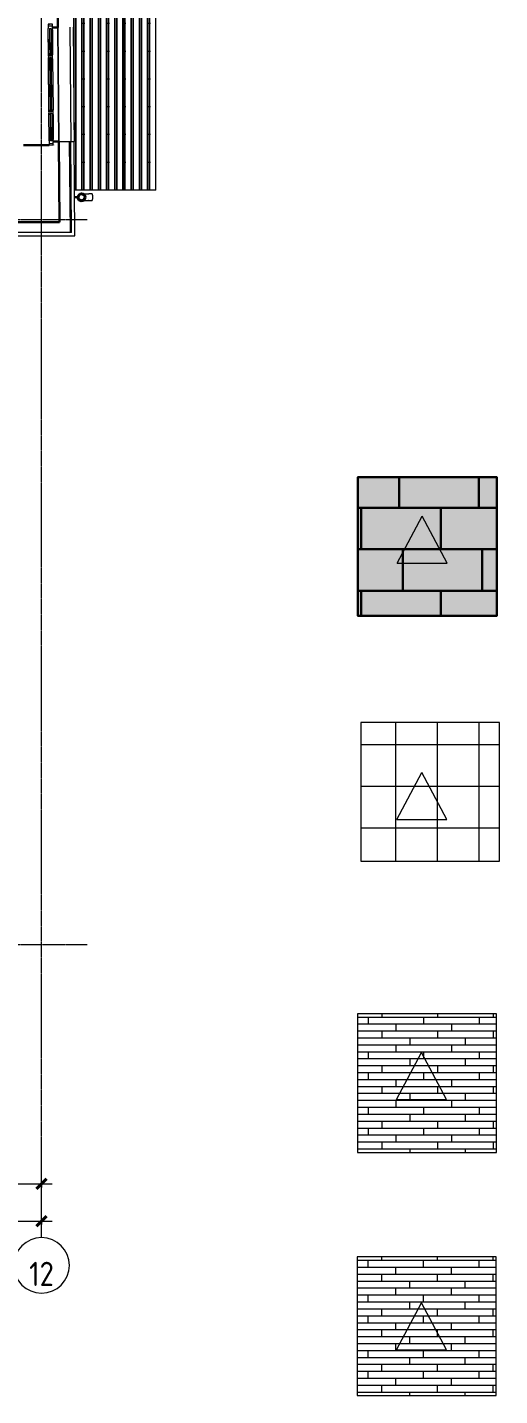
# Model space of a CAD drawing. Header units: millimetres. Extents: x -12447 to 83753, y -46415 to 46712.
# Drawn here: x 55146 to 61945, y -8658 to 11067 of the extents above; entities that cross this region are included whole.
import ezdxf
from ezdxf.xclip import XClip

# ---------------------------------------------------------------- set-up
doc = ezdxf.new("R2010")
doc.units = ezdxf.units.MM
doc.header["$XCLIPFRAME"] = 2
doc.linetypes.add('ADSK_Линия сетки', pattern=[25, 20, -2.5, 0, -2.5])
doc.layers.add('1_Сущ. кусты', color=7, linetype='Continuous')
for name, color, linetype, lineweight in [('_ Окна', 7, 'Continuous', 9), ('Крыша', 7, 'Continuous', 9), ('Крыша штриховка', 7, 'Continuous', 9), ('Обобщенные модели', 7, 'Continuous', 18), ('Окна', 7, 'Continuous', 9), ('Оси', 7, 'Continuous', 9), ('Размеры', 7, 'Continuous', 9), ('Размеры-100', 7, 'Continuous', 9), ('Стены внутренние', 7, 'Continuous', 18), ('Стены наружные', 7, 'Continuous', 18), ('Стены несущие', 7, 'Continuous', 30), ('Стены отделка', 7, 'Continuous', 30), ('Стены штриховка', 7, 'Continuous', 9), ('Узлы', 7, 'Continuous', 18)]:
    doc.layers.add(name, color=color, linetype=linetype, lineweight=lineweight)
doc.layers.add('Линии', color=7, linetype='Continuous', lineweight=9, true_color=0x00a600)
doc.styles.add('GOST Common', font='GOST_Common.ttf', dxfattribs={"width": 0.9, "height": 350})
doc.styles.add('GOST Common_2', font='GOST_Common.ttf', dxfattribs={"width": 0.9, "height": 250})
doc.dimstyles.new('ADSK_Основной_2_5_мм', dxfattribs={"dimscale": 304.8, "dimtxt": 251.428749, "dimasz": 0.463911, "dimexe": 0.492126, "dimexo": 0.492126, "dimgap": 0.098425, "dimtad": 1, "dimrnd": 0.01, "dimdsep": 46, "dimtxsty": 'GOST Common_2', "dimblk1": 'OBLIQUE', "dimblk2": 'OBLIQUE', "dimsah": 1, "dimcen": 0.09, "dimdle": 0.492126, "dimazin": 2, "dimtfac": 1, "dimtdec": 4, "dimtix": 1, "dimtmove": 0, "dimatfit": 3, "dimfxl": 1, "dimtvp": 1, "dimtolj": 1, "dimtzin": 0, "dimlwd": 20, "dimlwe": 20, "dimarcsym": 2})

# ---------------------------------------------------------------- blocks, each defined once
blk = doc.blocks.new('Водосток - Тип 1 _карниз больше 490мм_-5167118-План полов 1-го этажа')
at = {"layer": 'Обобщенные модели', "lineweight": 9}
h = blk.add_hatch(dxfattribs=at)
h.set_pattern_fill('FP_10', color=256, style=0, pattern_type=2)
h.set_pattern_definition([(134.537, (8289.9, -55833.66), (-106.91965, -105.20546), [])])
h.paths.add_polyline_path([(175, 160), (173, 173), (168, 185), (160, 195), (150, 203), (138, 208), (125, 210), (108, 207), (100, 203), (90, 195), (82, 185), (77, 173), (75, 159), (77, 147), (82, 135), (90, 125), (100, 117), (112, 112), (126, 110), (142, 113), (150, 117), (160, 125), (168, 135), (173, 147), (175, 158)])
at = {"layer": 'Обобщенные модели'}
for p, q in [((75, 306), (75, 264)), ((175, 264), (175, 306)), ((120, 109), (120, 60)), ((130, 60), (130, 109))]:
    blk.add_line(p, q, dxfattribs=at)
at = {"layer": 'Обобщенные модели', "flags": 128}
for points in [[(75, 173), (75, 174), (75, 177), (75, 180), (75, 183), (75, 186), (75, 190), (75, 193), (75, 197), (75, 201), (75, 205), (75, 210), (75, 214), (75, 219), (75, 224), (75, 229), (75, 234), (75, 239), (75, 245), (75, 250), (75, 256), (75, 261), (75, 264)], [(175, 264), (175, 258), (175, 252), (175, 247), (175, 242), (175, 236), (175, 231), (175, 226), (175, 221), (175, 216), (175, 212), (175, 207), (175, 203), (175, 199), (175, 195), (175, 191), (175, 188), (175, 184), (175, 181), (175, 178), (175, 175), (175, 173)]]:
    blk.add_lwpolyline(points, dxfattribs=at)
at = {"layer": 'Обобщенные модели'}
for radius, start, end in [(52, 90, 270), (50, 113.3059, 115.7143), (52, 270, 90), (50, 64.2857, 66.6941), (50, 167.1429, 168.9964), (50, 191.0036, 192.8571), (50, 139.417, 143.7992), (50, 216.2008, 220.583), (50, 244.2857, 246.6941), (50, 293.3059, 295.7143), (50, 36.4996, 40.583), (50, 319.417, 323.7992), (50, 11.0036, 12.8571), (50, 347.1429, 348.9964)]:
    blk.add_arc((125, 160), radius, start, end, dxfattribs=at)
at = {"layer": 'Обобщенные модели', "lineweight": 40}
for start, end in [(90, 270), (270, 90)]:
    blk.add_arc((125, 160), 50, start, end, dxfattribs=at)
at = {"layer": 'Обобщенные модели'}
for start_param, end_param in [(4.712389, 6.283185), (3.141593, 4.712389)]:
    blk.add_ellipse((125, 306), major_axis=(-50, 0), ratio=0.309017, start_param=start_param, end_param=end_param, dxfattribs=at)
blk = doc.blocks.new('окно трехпол с фрамугой - 1700-2320_h_ _нов_ ок4_-4264301-План полов 1-го этажа')
at = {"layer": '_ Окна', "lineweight": 18}
for p, q in [((-790, 175), (-870, 175)), ((-870, 175), (-870, 115)), ((-870, 115), (-810, 115)), ((-810, 135), (-810, 155)), ((-810, 155), (-790, 155)), ((-810, 135), (-790, 135)), ((-790, 115), (-810, 115)), ((-790, 155), (-790, 175)), ((-790, 135), (-790, 132)), ((-370, 175), (-430, 175)), ((-430, 175), (-430, 155)), ((-430, 155), (-410, 155)), ((-430, 135), (-430, 132)), ((-410, 135), (-430, 135)), ((-410, 115), (-430, 115)), ((-410, 155), (-410, 135)), ((-410, 115), (-390, 115)), ((-390, 135), (-390, 155)), ((-390, 155), (-370, 155)), ((-390, 135), (-370, 135)), ((-370, 115), (-390, 115)), ((-370, 155), (-370, 175)), ((-370, 135), (-370, 132)), ((430, 175), (370, 175)), ((370, 175), (370, 155)), ((370, 155), (390, 155)), ((370, 135), (370, 115)), ((390, 135), (370, 135)), ((390, 115), (370, 115)), ((390, 155), (390, 135)), ((390, 115), (410, 115)), ((410, 135), (410, 155)), ((410, 155), (430, 155)), ((410, 135), (430, 135)), ((430, 115), (410, 115)), ((430, 155), (430, 175)), ((430, 135), (430, 132)), ((790, 175), (790, 155)), ((870, 175), (790, 175)), ((790, 155), (810, 155)), ((790, 135), (790, 115)), ((810, 135), (790, 135)), ((810, 115), (790, 115)), ((810, 155), (810, 135)), ((810, 115), (870, 115)), ((870, 115), (870, 175))]:
    blk.add_line(p, q, dxfattribs=at)
at = {"layer": '_ Окна'}
for p, q in [((-850, 115), (-850, 175)), ((-810, 135), (-410, 135)), ((-790, 155), (-430, 155)), ((-390, 135), (390, 135)), ((-370, 155), (370, 155)), ((410, 135), (810, 135)), ((430, 155), (790, 155)), ((850, 115), (850, 175))]:
    blk.add_line(p, q, dxfattribs=at)
at = {"layer": 'Окна'}
for p, q in [((-790, 175), (-430, 175)), ((-430, 115), (-790, 115)), ((-370, 175), (370, 175)), ((370, 115), (-370, 115)), ((430, 175), (790, 175)), ((790, 115), (430, 115))]:
    blk.add_line(p, q, dxfattribs=at)
blk = doc.blocks.new('Окна 24 - Окна 3-2507344-План полов 1-го этажа')
at = {"layer": 'Окна'}
for p, q in [((55447, 10960), (55463, 10960)), ((55450, 10600), (55447, 10899)), ((55463, 10900), (55466, 10600)), ((55450, 10600), (55466, 10600)), ((55451, 10499), (55450, 10540)), ((55450, 10540), (55466, 10540)), ((55457, 9720), (55451, 10479)), ((55466, 10540), (55467, 10500)), ((55467, 10480), (55473, 9720)), ((55457, 9720), (55473, 9720)), ((55473, 9661), (55457, 9660)), ((55460, 9300), (55457, 9660)), ((55473, 9661), (55476, 9301)), ((55460, 9300), (55476, 9301))]:
    blk.add_line(p, q, dxfattribs=at)
blk = doc.blocks.new('Ось сетки - Круг_Ø8 мм-8258-План полов 1-го этажа')
at = {"layer": 'Оси', "lineweight": 20}
for start, end in [(360, 180), (180, 360)]:
    blk.add_arc((0, 0), 4, start, end, dxfattribs=at)
blk = doc.blocks.new('DIMBLOCK17-План полов 1-го этажа')
at = {"layer": 'Размеры-100', "lineweight": 20, "transparency": 16777216}
for p, q in [((48850, -5606), (48850, -5456)), ((55350, -5606), (55350, -5456)), ((48850, -5606), (55500, -5606)), ((48850, -5606), (48850, -5656)), ((55350, -5606), (55350, -5656))]:
    blk.add_line(p, q, dxfattribs=at)
at = {"layer": 'Размеры-100', "lineweight": 40, "transparency": 16777216}
for p, q in [((48850, -5606), (48779, -5677)), ((48850, -5606), (48920, -5535)), ((55350, -5606), (55279, -5677)), ((55350, -5606), (55420, -5535))]:
    blk.add_line(p, q, dxfattribs=at)
at = {"layer": 'Размеры-100', "color": 0, "lineweight": 20, "transparency": 16777216, "insert": (51784, -5249), "char_height": 250, "width": 756.84, "attachment_point": 1, "line_spacing_factor": 1.022761, "style": 'GOST Common_2'}
blk.add_mtext('6500', dxfattribs=at)
blk = doc.blocks.new('_Oblique')
at = {"color": 0, "linetype": 'ByBlock', "lineweight": -2}
blk.add_line((-0.5, -0.5), (0.5, 0.5), dxfattribs=at)
blk = doc.blocks.new('DIMBLOCK18-План полов 1-го этажа')
at = {"layer": 'Размеры-100', "lineweight": 20, "transparency": 16777216}
for p, q in [((-6500, -6143), (-6500, -5993)), ((55350, -6143), (55350, -5993)), ((-6650, -6143), (55500, -6143)), ((-6500, -6143), (-6500, -6193)), ((55350, -6143), (55350, -6193))]:
    blk.add_line(p, q, dxfattribs=at)
at = {"layer": 'Размеры-100', "lineweight": 40, "transparency": 16777216}
for p, q in [((-6500, -6143), (-6430, -6072)), ((55350, -6143), (55420, -6072)), ((-6500, -6143), (-6571, -6214)), ((55350, -6143), (55279, -6214))]:
    blk.add_line(p, q, dxfattribs=at)
at = {"layer": 'Размеры-100', "color": 0, "lineweight": 20, "transparency": 16777216, "insert": (24054, -5786), "char_height": 250, "width": 889.8, "attachment_point": 1, "line_spacing_factor": 1.022761, "style": 'GOST Common_2'}
blk.add_mtext('61850', dxfattribs=at)
blk = doc.blocks.new('6')
at = {"layer": '1_Сущ. кусты', "true_color": 0xdddddd, "transparency": 33554661}
h = blk.add_hatch(color=254, dxfattribs=at)
h.dxf.hatch_style = 1
h.paths.add_polyline_path([(134, 55265), (134, 55865), (-1011, 55865), (-1011, 55265)])
h.paths.add_polyline_path([(-290, 53719), (-290, 54319), (-1436, 54319), (-1436, 53719)])
h = blk.add_hatch(color=254, dxfattribs=at)
h.dxf.hatch_style = 1
h.paths.add_polyline_path([(-5919, 51319), (-5919, 51919), (-7064, 51919), (-7064, 51319)])
h.paths.add_polyline_path([(-6018, 53719), (-6018, 54319), (-7163, 54319), (-7163, 53719)])
h.paths.add_polyline_path([(-5968, 52519), (-5968, 53119), (-7114, 53119), (-7114, 52519)])
h.paths.add_polyline_path([(-789, 51919), (-789, 52519), (-1934, 52519), (-1934, 51919)])
h.paths.add_polyline_path([(-838, 53119), (-838, 53719), (-1984, 53719), (-1984, 53119)])
h = blk.add_hatch(color=254, dxfattribs=at)
h.dxf.hatch_style = 1
h.paths.add_polyline_path([(-5371, 51919), (-5371, 52519), (-6516, 52519), (-6516, 51919)])
h.paths.add_polyline_path([(-4773, 51319), (-4773, 51919), (-5919, 51919), (-5919, 51319)])
h.paths.add_polyline_path([(-4872, 53719), (-4872, 54319), (-6018, 54319), (-6018, 53719)])
h.paths.add_polyline_path([(-5420, 53119), (-5420, 53719), (-6566, 53719), (-6566, 53119)])
h.paths.add_polyline_path([(-3727, 53719), (-3727, 54319), (-4872, 54319), (-4872, 53719)])
h.paths.add_polyline_path([(-3129, 53119), (-3129, 53719), (-4275, 53719), (-4275, 53119)])
h.paths.add_polyline_path([(-4275, 53119), (-4275, 53719), (-5420, 53719), (-5420, 53119)])
h.paths.add_polyline_path([(-3677, 52519), (-3677, 53119), (-4823, 53119), (-4823, 52519)])
h.paths.add_polyline_path([(-4823, 52519), (-4823, 53119), (-5968, 53119), (-5968, 52519)])
h.paths.add_polyline_path([(-4225, 51919), (-4225, 52519), (-5371, 52519), (-5371, 51919)])
h.paths.add_polyline_path([(-2581, 53719), (-2581, 54319), (-3727, 54319), (-3727, 53719)])
h.paths.add_polyline_path([(-1436, 53719), (-1436, 54319), (-2581, 54319), (-2581, 53719)])
h.paths.add_polyline_path([(-1984, 53119), (-1984, 53719), (-3129, 53719), (-3129, 53119)])
h.paths.add_polyline_path([(-1386, 52519), (-1386, 53119), (-2532, 53119), (-2532, 52519)])
h.paths.add_polyline_path([(-2532, 52519), (-2532, 53119), (-3677, 53119), (-3677, 52519)])
h.paths.add_polyline_path([(-1934, 51919), (-1934, 52519), (-3080, 52519), (-3080, 51919)])
h.paths.add_polyline_path([(-3080, 51919), (-3080, 52519), (-4225, 52519), (-4225, 51919)])
h.paths.add_polyline_path([(-2482, 51319), (-2482, 51919), (-3628, 51919), (-3628, 51319)])
h.paths.add_polyline_path([(-1337, 51319), (-1337, 51919), (-2482, 51919), (-2482, 51319)])
h.paths.add_polyline_path([(-3628, 51319), (-3628, 51919), (-4773, 51919), (-4773, 51319)])
h = blk.add_hatch(color=254, dxfattribs=at)
h.dxf.hatch_style = 1
h.paths.add_polyline_path([(-6516, 51919), (-6516, 52519), (-7662, 52519), (-7662, 51919)])
h.paths.add_polyline_path([(-6566, 53119), (-6566, 53719), (-7711, 53719), (-7711, 53119)])
h = blk.add_hatch(color=254, dxfattribs=at)
h.dxf.hatch_style = 1
h.paths.add_polyline_path([(-6417, 48319), (-6417, 48919), (-7563, 48919), (-7563, 48319)])
h.paths.add_polyline_path([(-6516, 50719), (-6516, 51319), (-7662, 51319), (-7662, 50719)])
h.paths.add_polyline_path([(-6467, 49519), (-6467, 50119), (-7612, 50119), (-7612, 49519)])
h.paths.add_polyline_path([(-1287, 48919), (-1287, 49519), (-2433, 49519), (-2433, 48919)])
h.paths.add_polyline_path([(-1337, 50119), (-1337, 50719), (-2482, 50719), (-2482, 50119)])
h = blk.add_hatch(color=254, dxfattribs=at)
h.dxf.hatch_style = 1
h.paths.add_polyline_path([(-5869, 48919), (-5869, 49519), (-7015, 49519), (-7015, 48919)])
h.paths.add_polyline_path([(-5272, 48319), (-5272, 48919), (-6417, 48919), (-6417, 48319)])
h.paths.add_polyline_path([(-5371, 50719), (-5371, 51319), (-6516, 51319), (-6516, 50719)])
h.paths.add_polyline_path([(-5919, 50119), (-5919, 50719), (-7064, 50719), (-7064, 50119)])
h.paths.add_polyline_path([(-4225, 50719), (-4225, 51319), (-5371, 51319), (-5371, 50719)])
h.paths.add_polyline_path([(-3628, 50119), (-3628, 50719), (-4773, 50719), (-4773, 50119)])
h.paths.add_polyline_path([(-4773, 50119), (-4773, 50719), (-5919, 50719), (-5919, 50119)])
h.paths.add_polyline_path([(-4176, 49519), (-4176, 50119), (-5321, 50119), (-5321, 49519)])
h.paths.add_polyline_path([(-5321, 49519), (-5321, 50119), (-6467, 50119), (-6467, 49519)])
h.paths.add_polyline_path([(-4724, 48919), (-4724, 49519), (-5869, 49519), (-5869, 48919)])
h.paths.add_polyline_path([(-3080, 50719), (-3080, 51319), (-4225, 51319), (-4225, 50719)])
h.paths.add_polyline_path([(-1934, 50719), (-1934, 51319), (-3080, 51319), (-3080, 50719)])
h.paths.add_polyline_path([(-2482, 50119), (-2482, 50719), (-3628, 50719), (-3628, 50119)])
h.paths.add_polyline_path([(-1885, 49519), (-1885, 50119), (-3030, 50119), (-3030, 49519)])
h.paths.add_polyline_path([(-3030, 49519), (-3030, 50119), (-4176, 50119), (-4176, 49519)])
h.paths.add_polyline_path([(-2433, 48919), (-2433, 49519), (-3578, 49519), (-3578, 48919)])
h.paths.add_polyline_path([(-3578, 48919), (-3578, 49519), (-4724, 49519), (-4724, 48919)])
h.paths.add_polyline_path([(-2981, 48319), (-2981, 48919), (-4126, 48919), (-4126, 48319)])
h.paths.add_polyline_path([(-1835, 48319), (-1835, 48919), (-2981, 48919), (-2981, 48319)])
h.paths.add_polyline_path([(-4126, 48319), (-4126, 48919), (-5272, 48919), (-5272, 48319)])
h = blk.add_hatch(color=254, dxfattribs=at)
h.dxf.hatch_style = 1
h.paths.add_polyline_path([(357, 50719), (357, 51319), (-789, 51319), (-789, 50719)])
h.paths.add_polyline_path([(-789, 50719), (-789, 51319), (-1934, 51319), (-1934, 50719)])
h = blk.add_hatch(color=254, dxfattribs=at)
h.dxf.hatch_style = 1
h.paths.add_polyline_path([(-7015, 48919), (-7015, 49519), (-8160, 49519), (-8160, 48919)])
h.paths.add_polyline_path([(-7064, 50119), (-7064, 50719), (-8210, 50719), (-8210, 50119)])
at = {"color": 8, "true_color": 0x787878}
for points in [[(134, 55265), (134, 55865), (-1011, 55865), (-1011, 55265)], [(-6018, 53719), (-6018, 54319), (-7163, 54319), (-7163, 53719)], [(-4872, 53719), (-4872, 54319), (-6018, 54319), (-6018, 53719)], [(-3727, 53719), (-3727, 54319), (-4872, 54319), (-4872, 53719)], [(-2581, 53719), (-2581, 54319), (-3727, 54319), (-3727, 53719)], [(-1436, 53719), (-1436, 54319), (-2581, 54319), (-2581, 53719)], [(-290, 53719), (-290, 54319), (-1436, 54319), (-1436, 53719)], [(-6566, 53119), (-6566, 53719), (-7711, 53719), (-7711, 53119)], [(-5420, 53119), (-5420, 53719), (-6566, 53719), (-6566, 53119)], [(-4275, 53119), (-4275, 53719), (-5420, 53719), (-5420, 53119)], [(-3129, 53119), (-3129, 53719), (-4275, 53719), (-4275, 53119)], [(-1984, 53119), (-1984, 53719), (-3129, 53719), (-3129, 53119)], [(-838, 53119), (-838, 53719), (-1984, 53719), (-1984, 53119)], [(-5968, 52519), (-5968, 53119), (-7114, 53119), (-7114, 52519)], [(-4823, 52519), (-4823, 53119), (-5968, 53119), (-5968, 52519)], [(-3677, 52519), (-3677, 53119), (-4823, 53119), (-4823, 52519)], [(-2532, 52519), (-2532, 53119), (-3677, 53119), (-3677, 52519)], [(-1386, 52519), (-1386, 53119), (-2532, 53119), (-2532, 52519)], [(-6516, 51919), (-6516, 52519), (-7662, 52519), (-7662, 51919)], [(-5371, 51919), (-5371, 52519), (-6516, 52519), (-6516, 51919)], [(-4225, 51919), (-4225, 52519), (-5371, 52519), (-5371, 51919)], [(-3080, 51919), (-3080, 52519), (-4225, 52519), (-4225, 51919)], [(-1934, 51919), (-1934, 52519), (-3080, 52519), (-3080, 51919)], [(-789, 51919), (-789, 52519), (-1934, 52519), (-1934, 51919)], [(-5919, 51319), (-5919, 51919), (-7064, 51919), (-7064, 51319)], [(-4773, 51319), (-4773, 51919), (-5919, 51919), (-5919, 51319)], [(-3628, 51319), (-3628, 51919), (-4773, 51919), (-4773, 51319)], [(-2482, 51319), (-2482, 51919), (-3628, 51919), (-3628, 51319)], [(-1337, 51319), (-1337, 51919), (-2482, 51919), (-2482, 51319)], [(-6516, 50719), (-6516, 51319), (-7662, 51319), (-7662, 50719)], [(-5371, 50719), (-5371, 51319), (-6516, 51319), (-6516, 50719)], [(-4225, 50719), (-4225, 51319), (-5371, 51319), (-5371, 50719)], [(-3080, 50719), (-3080, 51319), (-4225, 51319), (-4225, 50719)], [(-1934, 50719), (-1934, 51319), (-3080, 51319), (-3080, 50719)], [(-789, 50719), (-789, 51319), (-1934, 51319), (-1934, 50719)], [(357, 50719), (357, 51319), (-789, 51319), (-789, 50719)], [(-7064, 50119), (-7064, 50719), (-8210, 50719), (-8210, 50119)], [(-5919, 50119), (-5919, 50719), (-7064, 50719), (-7064, 50119)], [(-4773, 50119), (-4773, 50719), (-5919, 50719), (-5919, 50119)], [(-3628, 50119), (-3628, 50719), (-4773, 50719), (-4773, 50119)], [(-2482, 50119), (-2482, 50719), (-3628, 50719), (-3628, 50119)], [(-1337, 50119), (-1337, 50719), (-2482, 50719), (-2482, 50119)], [(-6467, 49519), (-6467, 50119), (-7612, 50119), (-7612, 49519)], [(-5321, 49519), (-5321, 50119), (-6467, 50119), (-6467, 49519)], [(-4176, 49519), (-4176, 50119), (-5321, 50119), (-5321, 49519)], [(-3030, 49519), (-3030, 50119), (-4176, 50119), (-4176, 49519)], [(-1885, 49519), (-1885, 50119), (-3030, 50119), (-3030, 49519)], [(-7015, 48919), (-7015, 49519), (-8160, 49519), (-8160, 48919)], [(-5869, 48919), (-5869, 49519), (-7015, 49519), (-7015, 48919)], [(-4724, 48919), (-4724, 49519), (-5869, 49519), (-5869, 48919)], [(-3578, 48919), (-3578, 49519), (-4724, 49519), (-4724, 48919)], [(-2433, 48919), (-2433, 49519), (-3578, 49519), (-3578, 48919)], [(-1287, 48919), (-1287, 49519), (-2433, 49519), (-2433, 48919)], [(-6417, 48319), (-6417, 48919), (-7563, 48919), (-7563, 48319)], [(-5272, 48319), (-5272, 48919), (-6417, 48919), (-6417, 48319)], [(-4126, 48319), (-4126, 48919), (-5272, 48919), (-5272, 48319)], [(-2981, 48319), (-2981, 48919), (-4126, 48919), (-4126, 48319)], [(-1835, 48319), (-1835, 48919), (-2981, 48919), (-2981, 48319)]]:
    blk.add_lwpolyline(points, close=True, dxfattribs=at)

msp = doc.modelspace()

# ---------------------------------------------------------------- hatches: boundary and pattern name
at = {"layer": 'Крыша штриховка'}
h = msp.add_hatch(dxfattribs=at)
h.set_pattern_fill('FP_17', color=256, style=0, pattern_type=2)
h.set_pattern_definition([(90, (63494.3, -43274.58), (-354.531, 2e-14), [400, 0, 0, 0]), (90, (63409.6, -43274.58), (-354.531, 2e-14), [400, 0, 0, 0]), (90, (63404.67, -43274.58), (-354.531, 2e-14), [400, 0, 0, 0]), (90, (63527.77, -43274.58), (-354.531, 2e-14), [400, 0, 0, 0]), (90, (63522.85, -43274.58), (-354.531, 2e-14), [400, 0, 0, 0]), (90, (63499.2, -43274.58), (-354.531, 2e-14), [400, 0, 0, 0]), (90, (63381.04, -43274.58), (-354.531, 2e-14), [400, 0, 0, 0]), (90, (63262.86, -43274.58), (-354.531, 2e-14), [400, 0, 0, 0]), (90, (63257.93, -43274.58), (-354.531, 2e-14), [400, 0, 0, 0]), (90, (63173.24, -43274.58), (-354.531, 2e-14), [400, 0, 0, 0]), (90, (63376.1, -43274.58), (-354.531, 2e-14), [400, 0, 0, 0]), (90, (63291.4, -43274.58), (-354.531, 2e-14), [400, 0, 0, 0]), (90, (63286.5, -43274.58), (-354.531, 2e-14), [400, 0, 0, 0])])
h.paths.add_polyline_path([(55824.958, 8720.419), (56994.11, 8720.419), (56994.11, 13500.419), (55786.298, 13500.419), (55819.272, 9423.365)])
at = {"layer": 'Узлы', "lineweight": 9, "true_color": 0xc0c0c0}
h = msp.add_hatch(dxfattribs=at)
h.set_pattern_fill('FP_184', color=9, style=0, pattern_type=2)
h.set_pattern_definition([(270, (56849.4, 1928.9), (600, 4e-14), []), (0, (56849.4, 1928.9), (0, 600), [])])
h.paths.add_polyline_path([(61944.686, -952.015), (61944.686, 1047.985), (59944.686, 1047.985), (59944.686, -952.015), (61905.707, -952.015)])
at = {"layer": 'Узлы', "lineweight": 9, "true_color": 0x808080}
h = msp.add_hatch(dxfattribs=at)
h.set_pattern_fill('FP_185', color=8, style=0, pattern_type=2)
h.set_pattern_definition([(0, (58055.55, -8200.42), (0, 100), []), (90, (58055.55, -8200.42), (-200, 200), [100, -700]), (90, (58455.55, -8100.43), (-200, 200), [100, -700])])
h.paths.add_polyline_path([(61900.173, -5152.015), (61900.173, -3152.015), (59900.173, -3152.015), (59900.173, -5152.015), (59944.686, -5152.015)])
h = msp.add_hatch(dxfattribs=at)
h.set_pattern_fill('FP_198', color=8, style=0, pattern_type=2)
h.set_pattern_definition([(0, (58050.22, -11706.61), (0, 100), []), (90, (58050.22, -11706.61), (-200, 200), [100, -700]), (90, (58450.22, -11606.61), (-200, 200), [100, -700])])
h.paths.add_polyline_path([(61894.845, -8658.2), (61894.845, -6658.2), (59894.845, -6658.2), (59894.845, -8658.2), (61887.554, -8658.2)])

# ---------------------------------------------------------------- linework, layer by layer
at = {"color": 8, "true_color": 0x787878}
msp.add_lwpolyline([(59905.707, 4582.319), (61905.707, 4582.319), (61905.707, 2582.319), (59905.707, 2582.319)], close=True, dxfattribs=at)
at = {"layer": 'Крыша'}
for q in [(56994.11, 13500.419), (55824.958, 8720.419)]:
    msp.add_line((56994.11, 8720.419), q, dxfattribs=at)
at = {"layer": 'Линии', "color": 7}
for p, q in [((61905.707, 4582.319), (59905.707, 4582.319)), ((59905.707, 4582.319), (59905.707, 2582.319)), ((61905.707, 2582.319), (61905.707, 4582.319)), ((59905.707, 2582.319), (61905.707, 2582.319)), ((61944.686, 1047.985), (59944.686, 1047.985)), ((59944.686, 1047.985), (59944.686, -952.015)), ((61944.686, -952.015), (61944.686, 1047.985)), ((59944.686, -952.015), (61944.686, -952.015)), ((61900.173, -3152.015), (59900.173, -3152.015)), ((59900.173, -3152.015), (59900.173, -5152.015)), ((61900.173, -5152.015), (61900.173, -3152.015)), ((59900.173, -5152.015), (61900.173, -5152.015)), ((61894.845, -6658.2), (59894.845, -6658.2)), ((59894.845, -6658.2), (59894.845, -8658.2)), ((61894.845, -8658.2), (61894.845, -6658.2)), ((59894.845, -8658.2), (61894.845, -8658.2))]:
    msp.add_line(p, q, dxfattribs=at)
at = {"layer": 'Линии', "color": 1, "true_color": 0xff0000}
for p, q in [((60467.616, 3344.463), (60827.616, 4021.524)), ((61187.616, 3344.463), (60827.616, 4021.524)), ((60467.616, 3344.463), (61187.616, 3344.463)), ((60467, -352.015), (60827, 325.046)), ((61187, -352.015), (60827, 325.046)), ((60467, -352.015), (61187, -352.015)), ((60462.083, -4389.872), (60822.083, -3712.81)), ((61182.083, -4389.872), (60822.083, -3712.81)), ((60462.083, -4389.872), (61182.083, -4389.872)), ((60462.083, -7998.2), (60822.083, -7321.138)), ((61182.083, -7998.2), (60822.083, -7321.138)), ((60462.083, -7998.2), (61182.083, -7998.2))]:
    msp.add_line(p, q, dxfattribs=at)
at = {"layer": 'Оси', "linetype": 'ADSK_Линия сетки'}
for p, q in [((55349.565, -6380.761), (55349.565, 44222.998)), ((-11646.57, 8295), (56004.853, 8295)), ((-11646.57, -2155), (56004.853, -2155))]:
    msp.add_line(p, q, dxfattribs=at)
at = {"layer": 'Стены внутренние'}
msp.add_line((55585.256, 11066.526), (55598.56, 9421.58), dxfattribs=at)
at = {"layer": 'Стены наружные'}
for p, q in [((55599.28, 9421.586), (55585.976, 11066.532)), ((55755.971, 11067.745), (55769.274, 9422.96)), ((55805.968, 11068.311), (55819.272, 9423.365))]:
    msp.add_line(p, q, dxfattribs=at)
at = {"layer": 'Стены несущие'}
for p, q in [((55585.256, 11066.526), (55564.319, 13655.358)), ((55585.256, 11066.526), (55505.259, 11065.879)), ((55458.969, 9370.449), (55088.981, 9367.457)), ((55518.563, 9420.933), (55598.56, 9421.58)), ((55518.975, 9369.934), (55518.967, 9370.934)), ((55607.959, 8259.429), (55598.56, 9421.58)), ((55607.959, 8259.429), (49266.233, 8259.429))]:
    msp.add_line(p, q, dxfattribs=at)
at = {"layer": 'Стены отделка', "lineweight": 9}
for p, q in [((55585.976, 11066.532), (55565.038, 13655.364)), ((55599.28, 9421.586), (55819.272, 9423.365)), ((55608.679, 8259.429), (55599.28, 9421.586)), ((55779.897, 8109.429), (55769.274, 9422.96)), ((55830.303, 8059.429), (55819.272, 9423.365)), ((55779.897, 8109.429), (53785, 8109.429)), ((55607.959, 8259.429), (55608.679, 8259.429)), ((53805, 8059.429), (55830.303, 8059.429))]:
    msp.add_line(p, q, dxfattribs=at)
at = {"layer": 'Стены штриховка'}
msp.add_line((55749.275, 9422.799), (55759.897, 8109.429), dxfattribs=at)

# ---------------------------------------------------------------- block references
at = {"color": 8, "true_color": 0x787878}
ref = msp.add_blockref('6', (64177.199, -48376.47), dxfattribs=at)
XClip(ref).set_block_clipping_path([(-4271.4918358415, 50958.7888445257), (-2271.4918358415, 52958.7888445257)])
at = {"layer": 'Обобщенные модели', "rotation": 270.4633818725631}
msp.add_blockref('Водосток - Тип 1 _карниз больше 490мм_-5167118-План полов 1-го этажа', (55764.788, 8741.184), dxfattribs=at)
at = {"layer": 'Окна', "rotation": 270.4633818725635}
msp.add_blockref('окно трехпол с фрамугой - 1700-2320_h_ _нов_ ок4_-4264301-План полов 1-го этажа', (55336.937, 10239.491), dxfattribs=at)
at = {"layer": 'Окна'}
msp.add_blockref('Окна 24 - Окна 3-2507344-План полов 1-го этажа', (-1.221, 151.029), dxfattribs=at)
at = {"layer": 'Оси', "lineweight": 20, "xscale": 99.99999999999993, "yscale": 99.99999999999993, "zscale": 99.99999999999993}
msp.add_blockref('Ось сетки - Круг_Ø8 мм-8258-План полов 1-го этажа', (55349.565, -6780.761), dxfattribs=at)

# ---------------------------------------------------------------- texts
at = {"layer": 'Оси', "insert": (55348.735, -6903.665), "char_height": 350, "width": 387, "attachment_point": 5, "line_spacing_factor": 1.022766, "style": 'GOST Common'}
msp.add_mtext('\\pxqc,t0.25714,0.51429,0.77143,1.02857,1.28571,1.54286,1.8,2.05714,2.31429,2.57143,2.82857,3.08571,3.34286,3.6,3.85714,4.11429,4.37143,4.62857,4.88571,5.14286,5.4,5.65714,5.91429,6.17143,6.42857,6.68571,6.94286,7.2,7.45714,7.71429,7.97143,8.22857;{12}', dxfattribs=at)

# ---------------------------------------------------------------- dimensions: what is measured, and where the dimension line sits
at = {"layer": 'Размеры', "lineweight": 20}
for base, p1, p2, override, picture, middle in [((55349.565, -5605.869), (48849.565, -5505.885), (55349.565, -5505.885), {"dimpost": '<>', "dimfxl": 6500}, 'DIMBLOCK17-План полов 1-го этажа', (52099.565, -5450.869)), ((55349.565, -6142.861), (-6500.435, -6042.876), (55349.565, -6042.876), {"dimpost": '<>', "dimfxl": 61850}, 'DIMBLOCK18-План полов 1-го этажа', (24424.565, -5987.861))]:
    dim = msp.add_linear_dim(base=base, p1=p1, p2=p2, dimstyle='ADSK_Основной_2_5_мм', override=override, dxfattribs=at)
    dim.commit()
    dim.dimension.update_dxf_attribs({"geometry": picture, "text_midpoint": middle})

doc.saveas('drawing.dxf')
